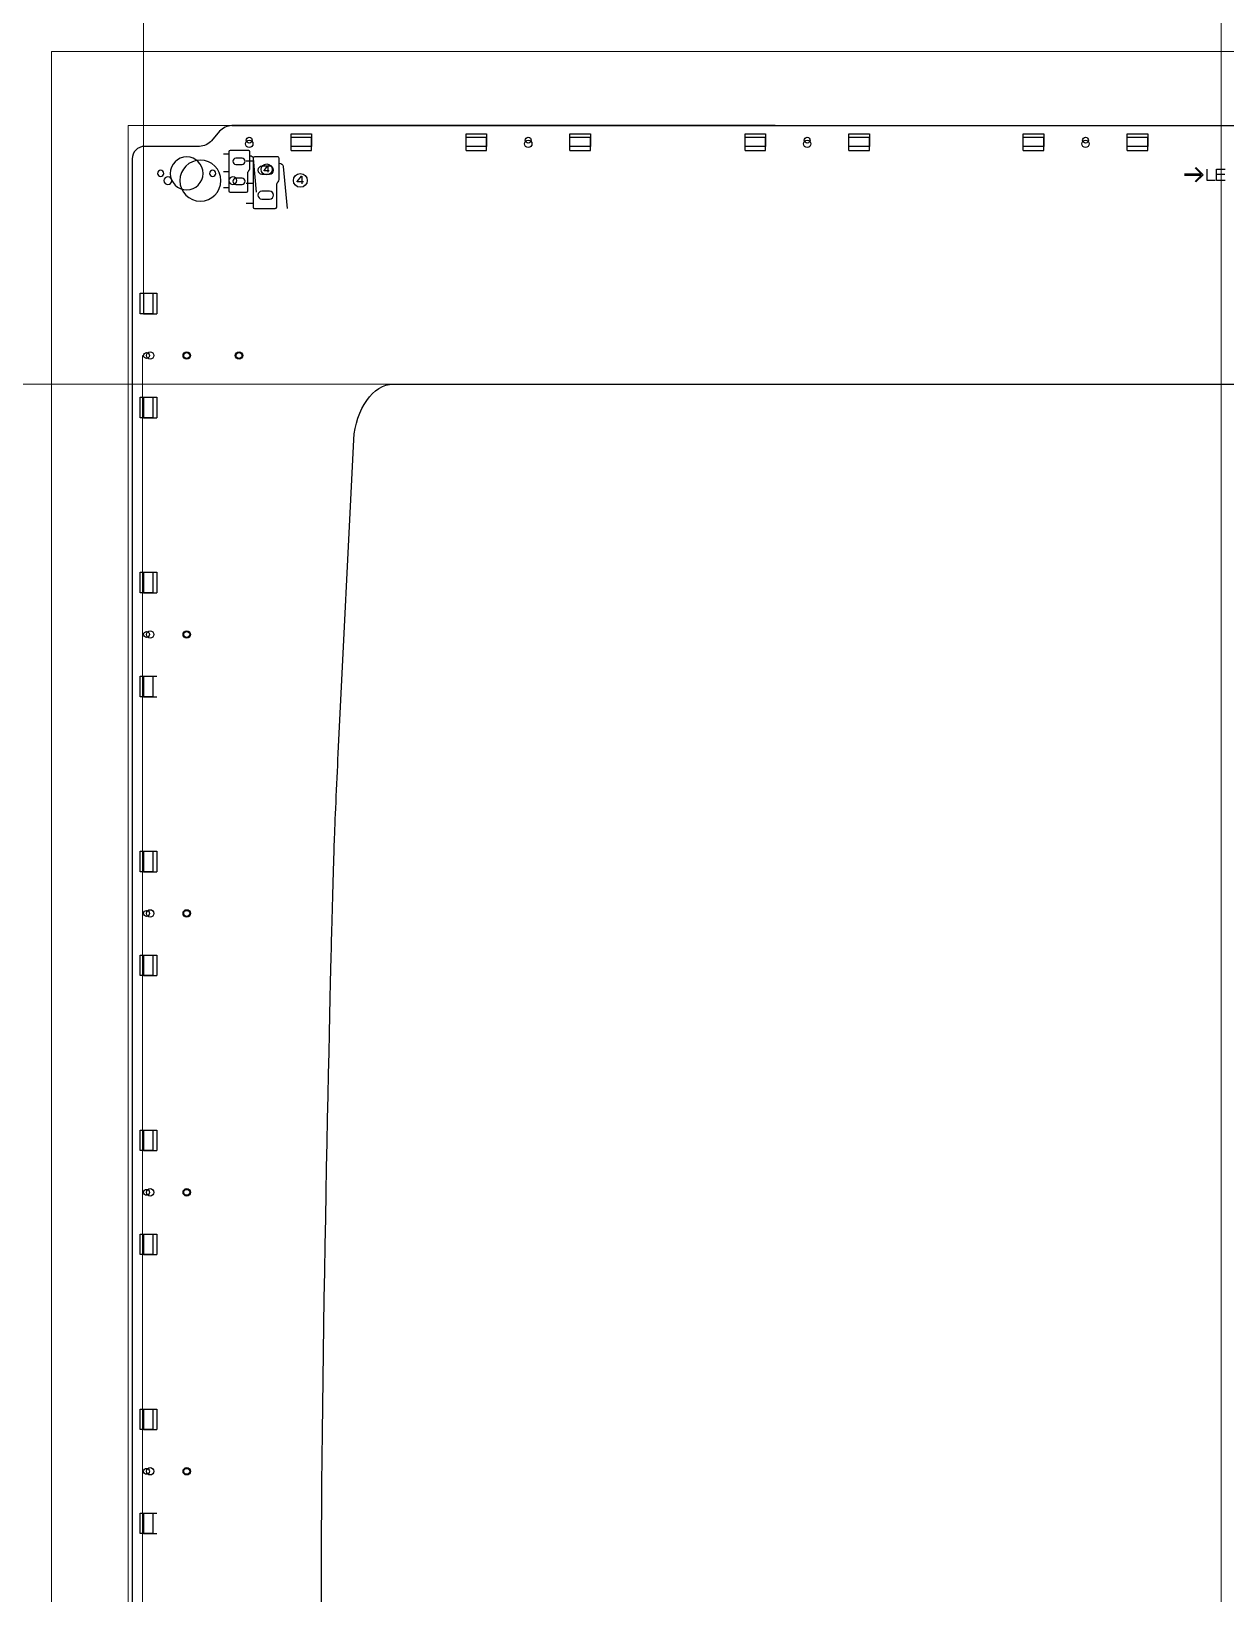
# Model space of a CAD drawing. Header units: millimetres. Extents: x -1949 to 1995, y -2739 to 1842.
# Drawn here: x -850 to -391, y 14 to 615 of the extents above; entities that cross this region are included whole.
import ezdxf

# ---------------------------------------------------------------- set-up
doc = ezdxf.new("R2010")
doc.units = ezdxf.units.MM
for name, color, linetype, true_color in [('CHANGED_PARTS', 3, 'Continuous', 0x00ff00), ('CUTS', 1, 'Continuous', 0xff0000), ('ORIGIONAL_PARTS_THAT_WERE_', 6, 'Continuous', 0xff00ff), ('TEXT', 5, 'Continuous', 0x0000ff)]:
    doc.layers.add(name, color=color, linetype=linetype, true_color=true_color)
doc.layers.add('Laser Table', color=2, linetype='Continuous', lineweight=0, true_color=0xffff00)
doc.layers.add('Referance lines', color=2, linetype='Continuous', lineweight=0, true_color=0xffff00)

msp = doc.modelspace()

# ---------------------------------------------------------------- linework, layer by layer
at = {"layer": 'CHANGED_PARTS'}
for p, q in [((-750.54, 569.11), (-750.54, 574.31)), ((-750.54, 574.31), (-742.66, 574.31)), ((-742.66, 569.11), (-742.66, 574.31)), ((-683.2, 569.11), (-683.2, 574.31)), ((-683.2, 574.31), (-675.32, 574.31)), ((-675.32, 569.11), (-675.32, 574.31)), ((-643.2, 569.11), (-643.2, 574.31)), ((-643.2, 574.31), (-635.32, 574.31)), ((-635.32, 569.11), (-635.32, 574.31)), ((-575.86, 569.11), (-575.86, 574.31)), ((-575.86, 574.31), (-567.98, 574.31)), ((-567.98, 569.11), (-567.98, 574.31)), ((-535.86, 569.11), (-535.86, 574.31)), ((-535.86, 574.31), (-527.98, 574.31)), ((-527.98, 569.11), (-527.98, 574.31)), ((-468.78, 569.11), (-468.78, 574.31)), ((-468.78, 574.31), (-460.91, 574.31)), ((-460.91, 569.11), (-460.91, 574.31)), ((-428.78, 569.11), (-428.78, 574.31)), ((-428.78, 574.31), (-420.91, 574.31)), ((-420.91, 569.11), (-420.91, 574.31)), ((-750.54, 569.11), (-742.66, 569.11)), ((-683.2, 569.11), (-675.32, 569.11)), ((-643.2, 569.11), (-635.32, 569.11)), ((-575.86, 569.11), (-567.98, 569.11)), ((-535.86, 569.11), (-527.98, 569.11)), ((-468.78, 569.11), (-460.91, 569.11)), ((-428.78, 569.11), (-420.91, 569.11)), ((-807.35, 514.19), (-802.15, 514.19)), ((-807.35, 514.19), (-807.35, 506.31)), ((-802.15, 514.19), (-802.15, 506.31)), ((-807.35, 506.31), (-802.15, 506.31)), ((-807.35, 474.19), (-802.15, 474.19)), ((-807.35, 474.19), (-807.35, 466.31)), ((-802.15, 474.19), (-802.15, 466.31)), ((-807.35, 466.31), (-802.15, 466.31)), ((-807.35, 406.85), (-802.15, 406.85)), ((-807.35, 406.85), (-807.35, 398.97)), ((-802.15, 406.85), (-802.15, 398.97)), ((-807.35, 398.97), (-802.15, 398.97)), ((-807.35, 366.85), (-802.15, 366.85)), ((-807.35, 366.85), (-807.35, 358.97)), ((-807.35, 358.97), (-802.15, 358.97)), ((-807.35, 299.51), (-802.15, 299.51)), ((-807.35, 299.51), (-807.35, 291.63)), ((-802.15, 299.51), (-802.15, 291.63)), ((-807.35, 291.63), (-802.15, 291.63)), ((-807.35, 259.51), (-802.15, 259.51)), ((-807.35, 259.51), (-807.35, 251.63)), ((-802.15, 259.51), (-802.15, 251.63)), ((-807.35, 251.63), (-802.15, 251.63)), ((-807.35, 192.17), (-802.15, 192.17)), ((-807.35, 192.17), (-807.35, 184.29)), ((-802.15, 192.17), (-802.15, 184.29)), ((-807.35, 184.29), (-802.15, 184.29)), ((-807.35, 152.17), (-802.15, 152.17)), ((-807.35, 152.17), (-807.35, 144.29)), ((-802.15, 152.17), (-802.15, 144.29)), ((-807.35, 144.29), (-802.15, 144.29)), ((-807.35, 84.83), (-802.15, 84.83)), ((-807.35, 84.83), (-807.35, 76.95)), ((-802.15, 84.83), (-802.15, 76.95)), ((-807.35, 76.95), (-802.15, 76.95)), ((-807.35, 44.83), (-802.15, 44.83)), ((-807.35, 44.83), (-807.35, 36.95)), ((-807.35, 36.95), (-802.15, 36.95))]:
    msp.add_line(p, q, dxfattribs=at)
at = {"layer": 'CHANGED_PARTS', "color": 3, "true_color": 0x00ff00}
for points in [[(-768.02, 571.71), (-768.02, 572.49), (-767.38, 573.13), (-766.6, 573.13)], [(-766.6, 570.28), (-767.38, 570.28), (-768.02, 570.92), (-768.02, 571.71)], [(-766.6, 573.13), (-765.81, 573.13), (-765.17, 572.49), (-765.17, 571.71)], [(-765.17, 571.71), (-765.17, 570.92), (-765.81, 570.28), (-766.6, 570.28)], [(-660.68, 571.71), (-660.68, 572.49), (-660.04, 573.13), (-659.26, 573.13)], [(-659.26, 570.28), (-660.04, 570.28), (-660.68, 570.92), (-660.68, 571.71)], [(-659.26, 573.13), (-658.47, 573.13), (-657.83, 572.49), (-657.83, 571.71)], [(-657.83, 571.71), (-657.83, 570.92), (-658.47, 570.28), (-659.26, 570.28)], [(-553.34, 571.71), (-553.34, 572.49), (-552.7, 573.13), (-551.92, 573.13)], [(-551.92, 570.28), (-552.7, 570.28), (-553.34, 570.92), (-553.34, 571.71)], [(-551.92, 573.13), (-551.13, 573.13), (-550.49, 572.49), (-550.49, 571.71)], [(-550.49, 571.71), (-550.49, 570.92), (-551.13, 570.28), (-551.92, 570.28)], [(-446.27, 571.71), (-446.27, 572.49), (-445.63, 573.13), (-444.85, 573.13)], [(-444.85, 570.28), (-445.63, 570.28), (-446.27, 570.92), (-446.27, 571.71)], [(-444.85, 573.13), (-444.06, 573.13), (-443.42, 572.49), (-443.42, 571.71)], [(-443.42, 571.71), (-443.42, 570.92), (-444.06, 570.28), (-444.85, 570.28)], [(-806.17, 490.25), (-806.17, 491.04), (-805.53, 491.68), (-804.75, 491.68)], [(-804.75, 488.83), (-805.53, 488.83), (-806.17, 489.46), (-806.17, 490.25)], [(-804.75, 491.68), (-803.96, 491.68), (-803.32, 491.04), (-803.32, 490.25)], [(-803.32, 490.25), (-803.32, 489.46), (-803.96, 488.83), (-804.75, 488.83)], [(-792.09, 490.25), (-792.09, 491.04), (-791.45, 491.68), (-790.67, 491.68)], [(-790.67, 488.83), (-791.45, 488.83), (-792.09, 489.47), (-792.09, 490.25)], [(-790.67, 491.68), (-789.88, 491.68), (-789.24, 491.04), (-789.24, 490.25)], [(-789.24, 490.25), (-789.24, 489.47), (-789.88, 488.83), (-790.67, 488.83)], [(-771.98, 490.25), (-771.98, 491.04), (-771.34, 491.68), (-770.55, 491.68)], [(-770.55, 488.83), (-771.34, 488.83), (-771.98, 489.47), (-771.98, 490.25)], [(-770.55, 491.68), (-769.77, 491.68), (-769.13, 491.04), (-769.13, 490.25)], [(-769.13, 490.25), (-769.13, 489.47), (-769.77, 488.83), (-770.55, 488.83)], [(-806.17, 382.91), (-806.17, 383.7), (-805.53, 384.34), (-804.75, 384.34)], [(-804.75, 381.49), (-805.53, 381.49), (-806.17, 382.12), (-806.17, 382.91)], [(-804.75, 384.34), (-803.96, 384.34), (-803.32, 383.7), (-803.32, 382.91)], [(-803.32, 382.91), (-803.32, 382.12), (-803.96, 381.49), (-804.75, 381.49)], [(-792.09, 382.91), (-792.09, 383.7), (-791.45, 384.34), (-790.67, 384.34)], [(-790.67, 381.49), (-791.45, 381.49), (-792.09, 382.13), (-792.09, 382.91)], [(-790.67, 384.34), (-789.88, 384.34), (-789.24, 383.7), (-789.24, 382.91)], [(-789.24, 382.91), (-789.24, 382.13), (-789.88, 381.49), (-790.67, 381.49)], [(-806.17, 275.57), (-806.17, 276.36), (-805.53, 277), (-804.75, 277)], [(-804.75, 277), (-803.96, 277), (-803.32, 276.36), (-803.32, 275.57)], [(-792.09, 275.57), (-792.09, 276.36), (-791.45, 277), (-790.67, 277)], [(-790.67, 277), (-789.88, 277), (-789.24, 276.36), (-789.24, 275.57)], [(-804.75, 274.15), (-805.53, 274.15), (-806.17, 274.78), (-806.17, 275.57)], [(-803.32, 275.57), (-803.32, 274.78), (-803.96, 274.15), (-804.75, 274.15)], [(-790.67, 274.15), (-791.45, 274.15), (-792.09, 274.79), (-792.09, 275.57)], [(-789.24, 275.57), (-789.24, 274.79), (-789.88, 274.15), (-790.67, 274.15)], [(-806.17, 168.23), (-806.17, 169.02), (-805.53, 169.66), (-804.75, 169.66)], [(-804.75, 169.66), (-803.96, 169.66), (-803.32, 169.02), (-803.32, 168.23)], [(-792.09, 168.23), (-792.09, 169.02), (-791.45, 169.66), (-790.67, 169.66)], [(-790.67, 169.66), (-789.88, 169.66), (-789.24, 169.02), (-789.24, 168.23)], [(-804.75, 166.81), (-805.53, 166.81), (-806.17, 167.44), (-806.17, 168.23)], [(-803.32, 168.23), (-803.32, 167.44), (-803.96, 166.81), (-804.75, 166.81)], [(-790.67, 166.81), (-791.45, 166.81), (-792.09, 167.45), (-792.09, 168.23)], [(-789.24, 168.23), (-789.24, 167.45), (-789.88, 166.81), (-790.67, 166.81)], [(-806.17, 60.89), (-806.17, 61.68), (-805.53, 62.32), (-804.75, 62.32)], [(-804.75, 59.47), (-805.53, 59.47), (-806.17, 60.1), (-806.17, 60.89)], [(-804.75, 62.32), (-803.96, 62.32), (-803.32, 61.68), (-803.32, 60.89)], [(-803.32, 60.89), (-803.32, 60.1), (-803.96, 59.47), (-804.75, 59.47)], [(-792.09, 60.89), (-792.09, 61.68), (-791.45, 62.32), (-790.67, 62.32)], [(-790.67, 59.47), (-791.45, 59.47), (-792.09, 60.11), (-792.09, 60.89)], [(-790.67, 62.32), (-789.88, 62.32), (-789.24, 61.68), (-789.24, 60.89)], [(-789.24, 60.89), (-789.24, 60.11), (-789.88, 59.47), (-790.67, 59.47)]]:
    msp.add_open_spline(points, degree=3, dxfattribs=at)
at = {"layer": 'CHANGED_PARTS'}
for points in [[(-785.41, 565.46), (-789.78, 565.46), (-793.31, 561.92), (-793.31, 557.56)], [(-777.51, 557.56), (-777.51, 561.92), (-781.05, 565.46), (-785.41, 565.46)], [(-797.91, 559.06), (-798.74, 559.06), (-799.41, 558.39), (-799.41, 557.56)], [(-799.41, 557.56), (-799.41, 556.73), (-798.74, 556.06), (-797.91, 556.06)], [(-796.41, 557.56), (-796.41, 558.39), (-797.09, 559.06), (-797.91, 559.06)], [(-797.91, 556.06), (-797.09, 556.06), (-796.41, 556.73), (-796.41, 557.56)], [(-793.31, 557.56), (-793.31, 553.2), (-789.78, 549.66), (-785.41, 549.66)], [(-785.41, 549.66), (-781.05, 549.66), (-777.51, 553.2), (-777.51, 557.56)], [(-772.91, 559.06), (-773.74, 559.06), (-774.41, 558.39), (-774.41, 557.56)], [(-774.41, 557.56), (-774.41, 556.73), (-773.74, 556.06), (-772.91, 556.06)], [(-771.41, 557.56), (-771.41, 558.39), (-772.08, 559.06), (-772.91, 559.06)], [(-772.91, 556.06), (-772.08, 556.06), (-771.41, 556.73), (-771.41, 557.56)]]:
    msp.add_open_spline(points, degree=3, dxfattribs=at)
at = {"layer": 'CUTS', "color": 1, "true_color": 0xff0000}
for p, q in [((-773.36, 578.72), (-11.99, 578.72)), ((-811.68, 565.92), (-811.68, -559.48))]:
    msp.add_line(p, q, dxfattribs=at)
for points in [[(-564.32, 578.72), (-773.36, 578.72)], [(-777.99, 576.56), (-781.08, 572.88)], [(-811.68, 565.92), (-811.68, 273.1)], [(-785.71, 570.72), (-806.87, 570.72)], [(-758.77, 563.07), (-761.77, 563.07)], [(-761.77, 560.07), (-758.77, 560.07), (-758.77, 560.07)], [(-758.77, 553.47), (-761.77, 553.47)], [(-761.77, 550.47), (-758.77, 550.47), (-758.77, 550.47)], [(-711.19, 479.24), (-109.71, 479.24)], [(-732.35, 337.04), (-726.38, 457.89)]]:
    msp.add_lwpolyline(points, dxfattribs=at)
for points in [[(-773.36, 578.72), (-774.91, 578.72), (-777, 577.75), (-777.99, 576.56)], [(-781.08, 572.88), (-782.07, 571.69), (-784.16, 570.72), (-785.71, 570.72)], [(-806.87, 570.72), (-809.51, 570.72), (-811.68, 568.56), (-811.68, 565.92)], [(-761.77, 563.07), (-762.6, 563.07), (-763.27, 562.4), (-763.27, 561.57)], [(-763.27, 561.57), (-763.27, 560.74), (-762.6, 560.07), (-761.77, 560.07)], [(-757.27, 561.57), (-757.27, 562.4), (-757.94, 563.07), (-758.77, 563.07)], [(-758.77, 560.07), (-757.94, 560.07), (-757.27, 560.74), (-757.27, 561.57)], [(-761.77, 553.47), (-762.6, 553.47), (-763.27, 552.8), (-763.27, 551.97)], [(-757.27, 551.97), (-757.27, 552.8), (-757.94, 553.47), (-758.77, 553.47)], [(-763.27, 551.97), (-763.27, 551.14), (-762.6, 550.47), (-761.77, 550.47)], [(-758.77, 550.47), (-757.94, 550.47), (-757.27, 551.14), (-757.27, 551.97)], [(-726.38, 457.89), (-725.69, 469.63), (-718.86, 479.24), (-711.19, 479.24)], [(-733.84, 303.32), (-733.61, 310.11), (-732.93, 325.28), (-732.35, 337.04)], [(-734.81, 269.55), (-734.52, 281.34), (-734.08, 296.53), (-733.84, 303.32)], [(-738.84, 20.32), (-738.84, 108.05), (-734.81, 269.55), (-734.81, 269.55)], [(-726.41, -388.68), (-726.41, -388.68), (-738.84, -189.03), (-738.84, 20.32)]]:
    msp.add_open_spline(points, degree=3, dxfattribs=at)
at = {"layer": 'Laser Table', "color": 2, "true_color": 0xffff00}
for p, q in [((-842.68, -592.78), (-842.68, 607.22)), ((-842.68, 607.22), (57.32, 607.22))]:
    msp.add_line(p, q, dxfattribs=at)
at = {"layer": 'ORIGIONAL_PARTS_THAT_WERE_', "color": 6, "true_color": 0xff00ff}
for points in [[(-750.54, 575.59), (-742.66, 575.59), (-742.66, 570.63), (-750.54, 570.63), (-750.54, 575.59), (-750.54, 575.59)], [(-683.2, 575.59), (-675.32, 575.59), (-675.32, 570.63), (-683.2, 570.63), (-683.2, 575.59), (-683.2, 575.59)], [(-643.2, 575.59), (-635.32, 575.59), (-635.32, 570.63), (-643.2, 570.63), (-643.2, 575.59), (-643.2, 575.59)], [(-575.86, 575.59), (-567.98, 575.59), (-567.98, 570.63), (-575.86, 570.63), (-575.86, 575.59), (-575.86, 575.59)], [(-535.86, 575.59), (-527.98, 575.59), (-527.98, 570.63), (-535.86, 570.63), (-535.86, 575.59), (-535.86, 575.59)], [(-468.78, 575.59), (-460.91, 575.59), (-460.91, 570.63), (-468.78, 570.63), (-468.78, 575.59), (-468.78, 575.59)], [(-428.78, 575.59), (-420.91, 575.59), (-420.91, 570.63), (-428.78, 570.63), (-428.78, 575.59), (-428.78, 575.59)], [(-774.45, 567.73), (-776.53, 567.73)], [(-774.45, 568.64), (-774.45, 553.6)], [(-766.83, 569.09), (-773.99, 569.09)], [(-769.35, 566.2), (-771.75, 566.2)], [(-766.38, 562.1), (-766.38, 568.64)], [(-765.16, 566.1), (-763.94, 553.15)], [(-774.45, 560.89), (-776.53, 560.89)], [(-771.75, 563.8), (-769.35, 563.8), (-769.35, 563.8)], [(-767.17, 553.6), (-767.17, 560.66)], [(-766.79, 561.37), (-766.75, 561.39)], [(-759.44, 561.38), (-760.85, 561.38), (-760.85, 561.47), (-759.53, 563.13), (-759.44, 563.13), (-759.44, 561.38)], [(-758.95, 561.38), (-759.44, 561.38), (-759.44, 560.75)], [(-774.45, 554.76), (-776.53, 554.76)], [(-769.35, 558.52), (-771.75, 558.52)], [(-771.75, 556.12), (-769.35, 556.12), (-769.35, 556.12)], [(-773.99, 553.15), (-767.62, 553.15), (-767.62, 553.15)], [(-803.65, 506.31), (-808.61, 506.31), (-808.61, 514.19), (-803.65, 514.19), (-803.65, 506.31), (-803.65, 506.31)], [(-803.65, 466.31), (-808.61, 466.31), (-808.61, 474.19), (-803.65, 474.19), (-803.65, 466.31), (-803.65, 466.31)], [(-803.65, 398.97), (-808.61, 398.97), (-808.61, 406.85), (-803.65, 406.85), (-803.65, 398.97), (-803.65, 398.97)], [(-803.65, 358.97), (-808.61, 358.97), (-808.61, 366.85), (-803.65, 366.85), (-803.65, 358.97), (-803.65, 358.97)], [(-803.65, 291.63), (-808.61, 291.63), (-808.61, 299.51), (-803.65, 299.51), (-803.65, 291.63), (-803.65, 291.63)], [(-803.65, 251.63), (-808.61, 251.63), (-808.61, 259.51), (-803.65, 259.51), (-803.65, 251.63), (-803.65, 251.63)], [(-803.65, 184.29), (-808.61, 184.29), (-808.61, 192.17), (-803.65, 192.17), (-803.65, 184.29), (-803.65, 184.29)], [(-803.65, 144.29), (-808.61, 144.29), (-808.61, 152.17), (-803.65, 152.17), (-803.65, 144.29), (-803.65, 144.29)], [(-803.65, 76.95), (-808.61, 76.95), (-808.61, 84.83), (-803.65, 84.83), (-803.65, 76.95), (-803.65, 76.95)], [(-803.65, 36.95), (-808.61, 36.95), (-808.61, 44.83), (-803.65, 44.83), (-803.65, 36.95), (-803.65, 36.95)]]:
    msp.add_lwpolyline(points, dxfattribs=at)
for points in [[(-767.74, 573.11), (-767.74, 573.74), (-767.23, 574.25), (-766.6, 574.25)], [(-766.6, 571.97), (-767.23, 571.97), (-767.74, 572.48), (-767.74, 573.11)], [(-766.6, 574.25), (-765.97, 574.25), (-765.46, 573.74), (-765.46, 573.11)], [(-765.46, 573.11), (-765.46, 572.48), (-765.97, 571.97), (-766.6, 571.97)], [(-660.4, 573.11), (-660.4, 573.74), (-659.89, 574.25), (-659.26, 574.25)], [(-659.26, 571.97), (-659.89, 571.97), (-660.4, 572.48), (-660.4, 573.11)], [(-659.26, 574.25), (-658.63, 574.25), (-658.12, 573.74), (-658.12, 573.11)], [(-658.12, 573.11), (-658.12, 572.48), (-658.63, 571.97), (-659.26, 571.97)], [(-553.06, 573.11), (-553.06, 573.74), (-552.55, 574.25), (-551.92, 574.25)], [(-551.92, 571.97), (-552.55, 571.97), (-553.06, 572.48), (-553.06, 573.11)], [(-551.92, 574.25), (-551.29, 574.25), (-550.78, 573.74), (-550.78, 573.11)], [(-550.78, 573.11), (-550.78, 572.48), (-551.29, 571.97), (-551.92, 571.97)], [(-445.99, 573.11), (-445.99, 573.74), (-445.47, 574.25), (-444.85, 574.25)], [(-444.85, 571.97), (-445.47, 571.97), (-445.99, 572.48), (-445.99, 573.11)], [(-444.85, 574.25), (-444.21, 574.25), (-443.71, 573.74), (-443.71, 573.11)], [(-443.71, 573.11), (-443.71, 572.48), (-444.21, 571.97), (-444.85, 571.97)], [(-790.67, 566.64), (-794.16, 566.64), (-796.99, 563.81), (-796.99, 560.32)], [(-784.35, 560.32), (-784.35, 563.81), (-787.18, 566.64), (-790.67, 566.64)], [(-773.99, 569.09), (-774.24, 569.09), (-774.45, 568.89), (-774.45, 568.64)], [(-771.75, 566.2), (-772.42, 566.2), (-772.95, 565.66), (-772.95, 565)], [(-768.15, 565), (-768.15, 565.66), (-768.69, 566.2), (-769.35, 566.2)], [(-766.38, 568.64), (-766.38, 568.89), (-766.59, 569.09), (-766.83, 569.09)], [(-766.35, 567.14), (-765.72, 567.2), (-765.22, 566.73), (-765.16, 566.1)], [(-800.67, 561.52), (-801.33, 561.52), (-801.87, 560.98), (-801.87, 560.32)], [(-801.87, 560.32), (-801.87, 559.66), (-801.33, 559.12), (-800.67, 559.12)], [(-799.47, 560.32), (-799.47, 560.98), (-800, 561.52), (-800.67, 561.52)], [(-800.67, 559.12), (-800, 559.12), (-799.47, 559.66), (-799.47, 560.32)], [(-796.99, 560.32), (-796.99, 556.83), (-794.16, 554), (-790.67, 554)], [(-790.67, 554), (-787.18, 554), (-784.35, 556.83), (-784.35, 560.32)], [(-780.67, 561.52), (-781.33, 561.52), (-781.87, 560.98), (-781.87, 560.32)], [(-781.87, 560.32), (-781.87, 559.66), (-781.33, 559.12), (-780.67, 559.12)], [(-779.47, 560.32), (-779.47, 560.98), (-780, 561.52), (-780.67, 561.52)], [(-780.67, 559.12), (-780, 559.12), (-779.47, 559.66), (-779.47, 560.32)], [(-772.95, 565), (-772.95, 564.34), (-772.42, 563.8), (-771.75, 563.8)], [(-769.35, 563.8), (-768.69, 563.8), (-768.15, 564.34), (-768.15, 565)], [(-767.17, 560.66), (-767.17, 560.91), (-767, 561.23), (-766.79, 561.37)], [(-766.75, 561.39), (-766.55, 561.54), (-766.38, 561.85), (-766.38, 562.1)], [(-762.03, 561.86), (-762.03, 563.03), (-761.07, 563.98), (-759.9, 563.98)], [(-759.9, 559.73), (-761.07, 559.73), (-762.03, 560.68), (-762.03, 561.86)], [(-759.9, 563.98), (-758.73, 563.98), (-757.78, 563.03), (-757.78, 561.86)], [(-757.78, 561.86), (-757.78, 560.68), (-758.73, 559.73), (-759.9, 559.73)], [(-774.45, 553.6), (-774.45, 553.35), (-774.24, 553.15), (-773.99, 553.15)], [(-771.75, 558.52), (-772.42, 558.52), (-772.95, 557.98), (-772.95, 557.32)], [(-772.95, 557.32), (-772.95, 556.66), (-772.42, 556.12), (-771.75, 556.12)], [(-768.15, 557.32), (-768.15, 557.98), (-768.69, 558.52), (-769.35, 558.52)], [(-769.35, 556.12), (-768.69, 556.12), (-768.15, 556.66), (-768.15, 557.32)], [(-767.62, 553.15), (-767.37, 553.15), (-767.17, 553.35), (-767.17, 553.6)], [(-807.27, 490.25), (-807.27, 490.88), (-806.76, 491.39), (-806.13, 491.39)], [(-806.13, 489.11), (-806.76, 489.11), (-807.27, 489.62), (-807.27, 490.25)], [(-806.13, 491.39), (-805.5, 491.39), (-804.99, 490.88), (-804.99, 490.25)], [(-804.99, 490.25), (-804.99, 489.62), (-805.5, 489.11), (-806.13, 489.11)], [(-791.81, 490.25), (-791.81, 490.88), (-791.29, 491.39), (-790.67, 491.39)], [(-790.67, 489.11), (-791.29, 489.11), (-791.81, 489.62), (-791.81, 490.25)], [(-790.67, 491.39), (-790.04, 491.39), (-789.53, 490.88), (-789.53, 490.25)], [(-789.53, 490.25), (-789.53, 489.62), (-790.04, 489.11), (-790.67, 489.11)], [(-771.69, 490.25), (-771.69, 490.88), (-771.18, 491.39), (-770.55, 491.39)], [(-770.55, 489.11), (-771.18, 489.11), (-771.69, 489.62), (-771.69, 490.25)], [(-770.55, 491.39), (-769.92, 491.39), (-769.41, 490.88), (-769.41, 490.25)], [(-769.41, 490.25), (-769.41, 489.62), (-769.92, 489.11), (-770.55, 489.11)], [(-807.27, 382.91), (-807.27, 383.54), (-806.76, 384.05), (-806.13, 384.05)], [(-806.13, 381.77), (-806.76, 381.77), (-807.27, 382.28), (-807.27, 382.91)], [(-806.13, 384.05), (-805.5, 384.05), (-804.99, 383.54), (-804.99, 382.91)], [(-804.99, 382.91), (-804.99, 382.28), (-805.5, 381.77), (-806.13, 381.77)], [(-791.81, 382.91), (-791.81, 383.54), (-791.29, 384.05), (-790.67, 384.05)], [(-790.67, 381.77), (-791.29, 381.77), (-791.81, 382.28), (-791.81, 382.91)], [(-790.67, 384.05), (-790.04, 384.05), (-789.53, 383.54), (-789.53, 382.91)], [(-789.53, 382.91), (-789.53, 382.28), (-790.04, 381.77), (-790.67, 381.77)], [(-807.27, 275.57), (-807.27, 276.2), (-806.76, 276.71), (-806.13, 276.71)], [(-806.13, 276.71), (-805.5, 276.71), (-804.99, 276.2), (-804.99, 275.57)], [(-791.81, 275.57), (-791.81, 276.2), (-791.29, 276.71), (-790.67, 276.71)], [(-790.67, 276.71), (-790.04, 276.71), (-789.53, 276.2), (-789.53, 275.57)], [(-806.13, 274.43), (-806.76, 274.43), (-807.27, 274.94), (-807.27, 275.57)], [(-804.99, 275.57), (-804.99, 274.94), (-805.5, 274.43), (-806.13, 274.43)], [(-790.67, 274.43), (-791.29, 274.43), (-791.81, 274.94), (-791.81, 275.57)], [(-789.53, 275.57), (-789.53, 274.94), (-790.04, 274.43), (-790.67, 274.43)], [(-807.27, 168.23), (-807.27, 168.86), (-806.76, 169.37), (-806.13, 169.37)], [(-806.13, 169.37), (-805.5, 169.37), (-804.99, 168.86), (-804.99, 168.23)], [(-791.81, 168.23), (-791.81, 168.86), (-791.29, 169.37), (-790.67, 169.37)], [(-790.67, 169.37), (-790.04, 169.37), (-789.53, 168.86), (-789.53, 168.23)], [(-806.13, 167.09), (-806.76, 167.09), (-807.27, 167.6), (-807.27, 168.23)], [(-804.99, 168.23), (-804.99, 167.6), (-805.5, 167.09), (-806.13, 167.09)], [(-790.67, 167.09), (-791.29, 167.09), (-791.81, 167.6), (-791.81, 168.23)], [(-789.53, 168.23), (-789.53, 167.6), (-790.04, 167.09), (-790.67, 167.09)], [(-807.27, 60.89), (-807.27, 61.52), (-806.76, 62.03), (-806.13, 62.03)], [(-806.13, 59.75), (-806.76, 59.75), (-807.27, 60.26), (-807.27, 60.89)], [(-806.13, 62.03), (-805.5, 62.03), (-804.99, 61.52), (-804.99, 60.89)], [(-804.99, 60.89), (-804.99, 60.26), (-805.5, 59.75), (-806.13, 59.75)], [(-791.81, 60.89), (-791.81, 61.52), (-791.29, 62.03), (-790.67, 62.03)], [(-790.67, 59.75), (-791.29, 59.75), (-791.81, 60.26), (-791.81, 60.89)], [(-790.67, 62.03), (-790.04, 62.03), (-789.53, 61.52), (-789.53, 60.89)], [(-789.53, 60.89), (-789.53, 60.26), (-790.04, 59.75), (-790.67, 59.75)]]:
    msp.add_open_spline(points, degree=3, dxfattribs=at)
at = {"layer": 'Referance lines'}
for p, q in [((-807.35, 514.19), (-807.35, 1822.84)), ((-392.68, -556.28), (-392.68, 578.72))]:
    msp.add_line(p, q, dxfattribs=at)
at = {"layer": 'Referance lines', "color": 2, "true_color": 0xffff00}
for p, q in [((-392.68, 501.33), (-392.68, 801.34)), ((-392.68, 607.22), (-392.68, -592.78)), ((-813.18, -564.28), (-813.17, 578.72)), ((-813.17, 578.72), (24.83, 578.72)), ((-807.63, 382.91), (-807.63, 490.25)), ((869.95, 479.24), (-1949.23, 479.24)), ((-392.68, 479.24), (-392.68, -414.05)), ((-807.63, 275.57), (-807.63, 382.91)), ((-807.63, 168.23), (-807.63, 275.57)), ((-807.63, 60.89), (-807.63, 168.23)), ((-807.63, -46.45), (-807.63, 60.89))]:
    msp.add_line(p, q, dxfattribs=at)
at = {"layer": 'TEXT', "color": 5, "true_color": 0x0000ff}
for points in [[(-765.14, 566.12), (-765.14, 547.32)], [(-755.62, 566.69), (-764.57, 566.69)], [(-755.06, 557.95), (-755.06, 566.12)], [(-765.14, 564.98), (-767.74, 564.98)], [(-753.53, 562.95), (-752, 546.76)], [(-746.38, 557.04), (-748.14, 557.04), (-748.14, 557.15), (-746.49, 559.23), (-746.38, 559.23), (-746.38, 557.04)], [(-402.67, 562.43), (-400.28, 560.04), (-406.82, 560.04)], [(-406.82, 559.64), (-400.28, 559.64), (-402.68, 557.24)], [(-402.37, 562.62), (-399.59, 559.84), (-402.37, 557.06)], [(-394.93, 557.66), (-397.99, 557.66), (-397.99, 562.02)], [(-391.08, 557.66), (-394.51, 557.66), (-394.51, 562.02), (-391.12, 562.02)], [(-394.51, 559.99), (-391.26, 559.99)], [(-765.14, 556.43), (-767.74, 556.43)], [(-756.04, 547.32), (-756.04, 556.14)], [(-755.57, 557.03), (-755.52, 557.06)], [(-745.77, 557.04), (-746.38, 557.04), (-746.38, 556.25)], [(-765.14, 548.76), (-767.74, 548.76)], [(-764.57, 546.76), (-756.6, 546.76), (-756.6, 546.76)]]:
    msp.add_lwpolyline(points, dxfattribs=at)
for points in [[(-764.57, 566.69), (-764.88, 566.69), (-765.14, 566.43), (-765.14, 566.12)], [(-755.06, 566.12), (-755.06, 566.43), (-755.31, 566.69), (-755.62, 566.69)], [(-755.02, 564.24), (-754.23, 564.32), (-753.61, 563.74), (-753.53, 562.95)], [(-749.61, 557.64), (-749.61, 559.11), (-748.42, 560.3), (-746.96, 560.3)], [(-746.96, 560.3), (-745.49, 560.3), (-744.3, 559.11), (-744.3, 557.64)], [(-756.04, 556.14), (-756.04, 556.45), (-755.83, 556.85), (-755.57, 557.03)], [(-755.52, 557.06), (-755.27, 557.24), (-755.06, 557.64), (-755.06, 557.95)], [(-746.96, 554.99), (-748.42, 554.99), (-749.61, 556.17), (-749.61, 557.64)], [(-744.3, 557.64), (-744.3, 556.17), (-745.49, 554.99), (-746.96, 554.99)], [(-765.14, 547.32), (-765.14, 547.01), (-764.88, 546.76), (-764.57, 546.76)], [(-756.6, 546.76), (-756.29, 546.76), (-756.04, 547.01), (-756.04, 547.32)]]:
    msp.add_open_spline(points, degree=3, dxfattribs=at)

doc.saveas('drawing.dxf')
